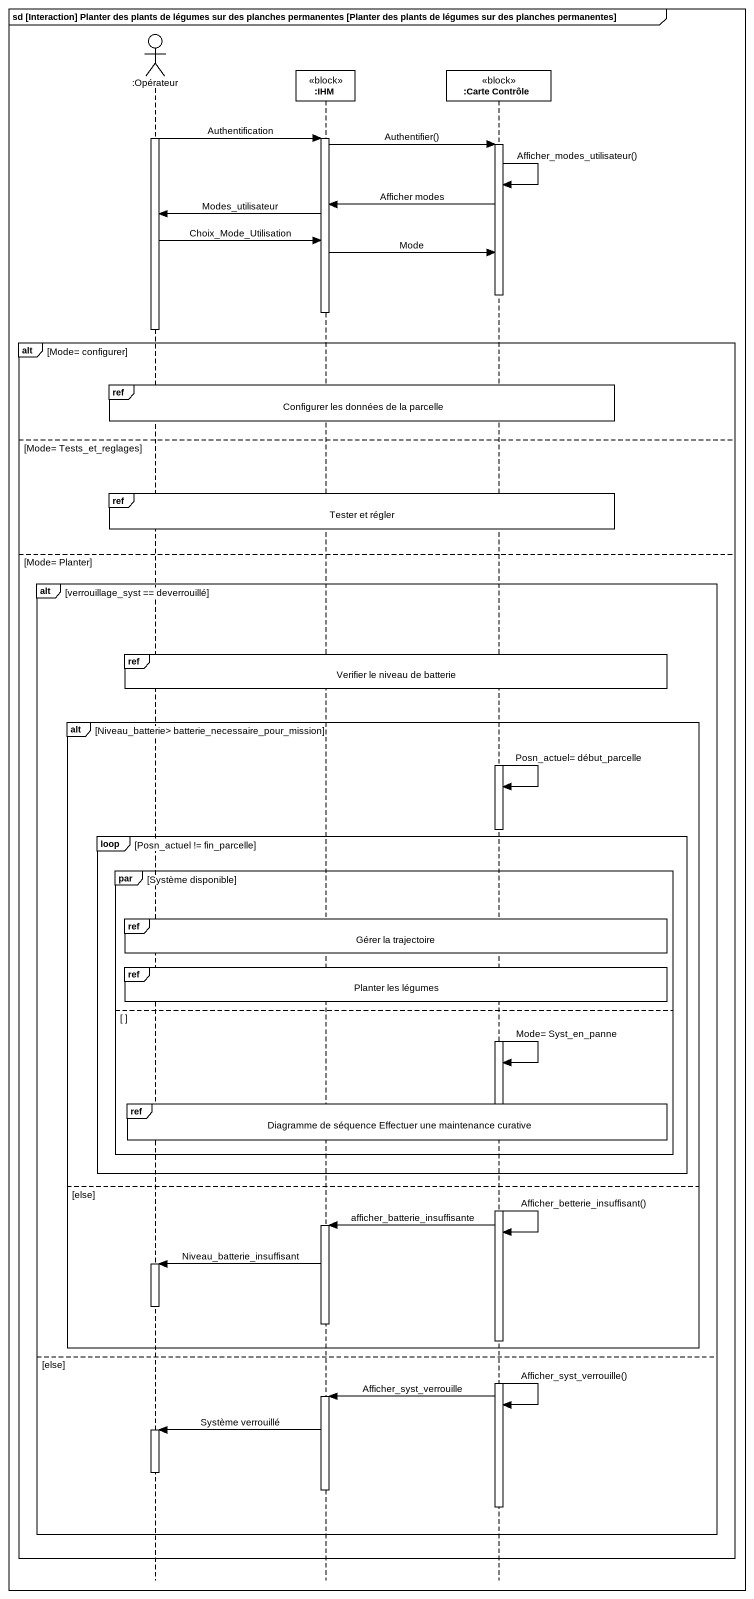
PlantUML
@startuml
mainframe sd [Interaction] Planter des plants de légumes sur des planches permanentes [Planter des plants de légumes sur des planches permanentes]
hide footbox
actor ":Opérateur" as Opérateur
participant ":IHM" as IHM <<block>>
participant ":Carte Contrôle" as Carte_Contrôle <<block>>

activate Opérateur
Opérateur -> IHM : Authentification
activate IHM
IHM -> Carte_Contrôle : Authentifier()
activate Carte_Contrôle
Carte_Contrôle -> Carte_Contrôle : Afficher_modes_utilisateur()
Carte_Contrôle -> IHM : Afficher modes
IHM -> Opérateur : Modes_utilisateur
Opérateur -> IHM : Choix_Mode_Utilisation
IHM -> Carte_Contrôle : Mode
deactivate IHM
deactivate Opérateur
alt Mode= configurer
  ref over Opérateur, IHM, Carte_Contrôle : Configurer les données de la parcelle
else Mode= Tests_et_reglages
  ref over Opérateur, IHM, Carte_Contrôle : Tester et régler
else Mode= Planter
  alt verrouillage_syst == deverrouillé
    ref over Opérateur, IHM, Carte_Contrôle : Verifier le niveau de batterie
    alt Niveau_batterie> batterie_necessaire_pour_mission
      Carte_Contrôle -> Carte_Contrôle : Posn_actuel= début_parcelle
      loop Posn_actuel != fin_parcelle
        par Système disponible
          ref over Opérateur, IHM, Carte_Contrôle : Gérer la trajectoire
          ref over Opérateur, IHM, Carte_Contrôle : Planter les légumes
        else
          Carte_Contrôle -> Carte_Contrôle : Mode= Syst_en_panne
          ref over Opérateur, IHM, Carte_Contrôle : Diagramme de séquence Effectuer une maintenance curative
        end
      end
    else else
      Carte_Contrôle -> IHM : afficher_batterie_insuffisante
      activate IHM
      Carte_Contrôle -> Carte_Contrôle : Afficher_betterie_insuffisant()
      IHM -> Opérateur : Niveau_batterie_insuffisant
      activate Opérateur
      deactivate Opérateur
      deactivate IHM
    end
  else else
    Carte_Contrôle -> IHM : Afficher_syst_verrouille
    activate IHM
    Carte_Contrôle -> Carte_Contrôle : Afficher_syst_verrouille()
    IHM -> Opérateur : Système verrouillé
    activate Opérateur
    deactivate Opérateur
    deactivate IHM
    deactivate Carte_Contrôle
  end
end
@enduml
